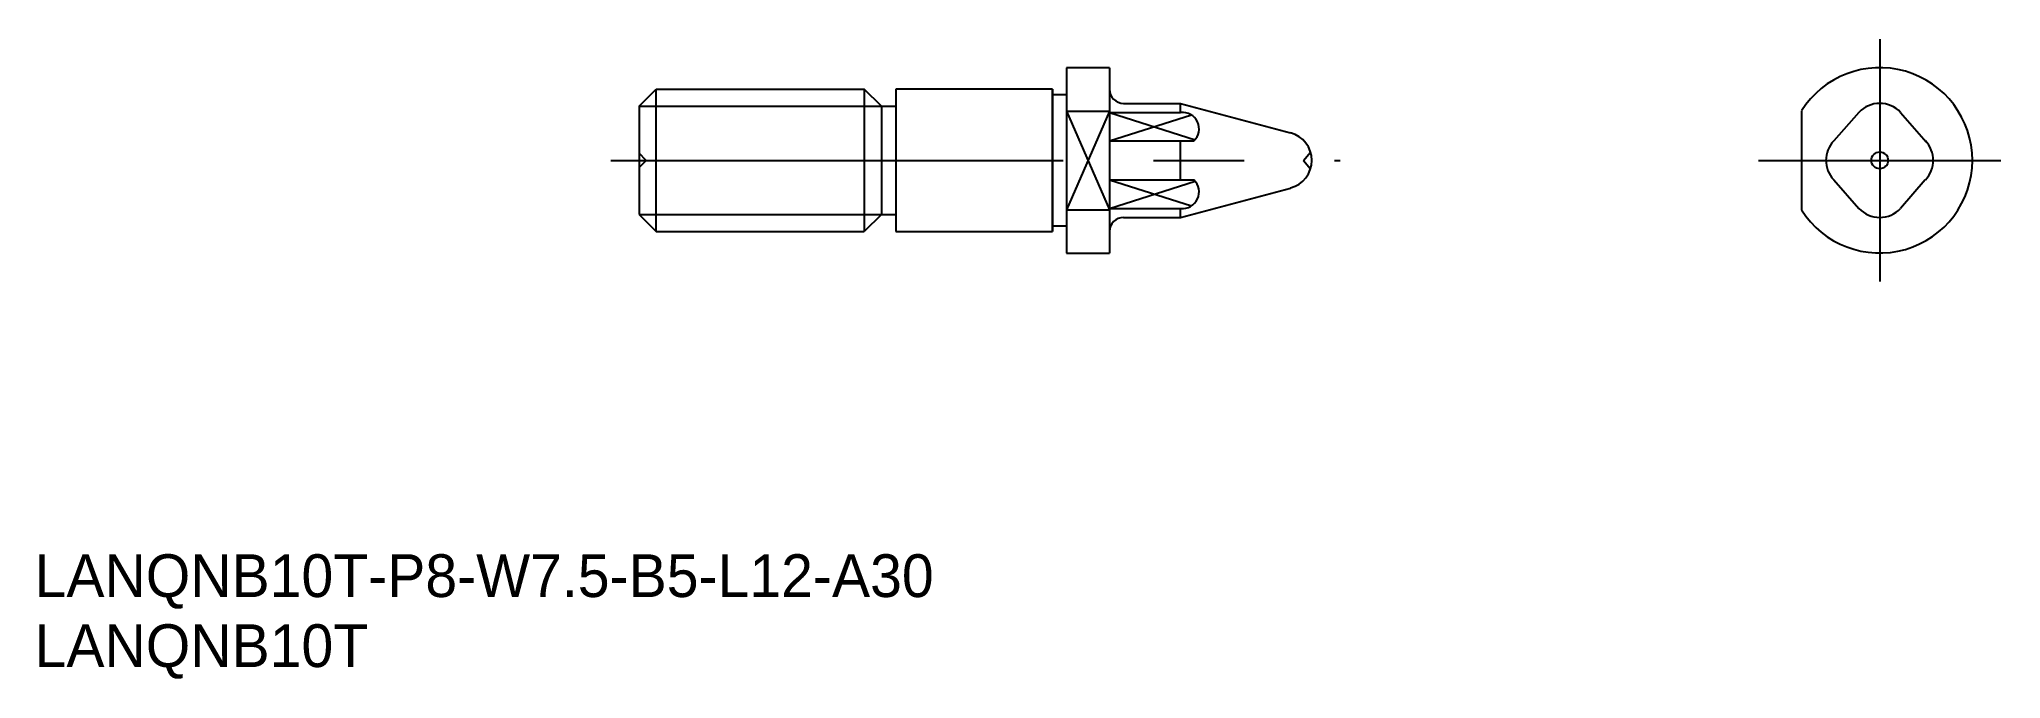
# Model space of a CAD drawing. Extents: x 38 to 175, y 105 to 150.
import ezdxf

# ---------------------------------------------------------------- set-up
doc = ezdxf.new("R2010")
doc.units = 0
doc.linetypes.add('CENTER', pattern=[50.8, 31.75, -6.35, 6.35, -6.35])
doc.linetypes.add('DASHED', pattern=[19.05, 12.7, -6.35])
doc.layers.get('0').update_dxf_attribs({"linetype": 'CONTINUOUS'})
doc.layers.add('CENTER', color=1, linetype='CENTER')

# ---------------------------------------------------------------- blocks, each defined once
blk = doc.blocks.new('*U2')
at = {"color": 7, "linetype": 'CONTINUOUS'}
blk.add_text('LANQNB10T', height=3, dxfattribs=at).set_placement((37.48, 105.65))
blk = doc.blocks.new('*U3')
at = {"color": 7, "linetype": 'CONTINUOUS'}
blk.add_text('LANQNB10T-P8-W7.5-B5-L12-A30', height=3, dxfattribs=at).set_placement((37.48, 110.56))

msp = doc.modelspace()

# ---------------------------------------------------------------- linework, layer by layer
at = {"color": 7, "linetype": 'CONTINUOUS'}
for p, q in [((112.91, 147.69), (109.91, 147.69)), ((109.91, 147.69), (109.91, 134.69)), ((112.91, 147.69), (112.91, 136.19)), ((79.91, 144.99), (81.11, 146.19)), ((81.11, 136.19), (81.11, 146.19)), ((81.11, 146.19), (95.71, 146.19)), ((95.71, 146.19), (95.71, 136.19)), ((96.91, 144.99), (95.71, 146.19)), ((108.91, 146.19), (97.91, 146.19)), ((97.91, 146.19), (97.91, 136.19)), ((108.91, 146.19), (108.91, 136.19)), ((108.91, 136.19), (108.91, 146.19)), ((79.91, 144.99), (79.91, 137.39)), ((96.91, 144.99), (97.91, 144.99)), ((96.91, 144.99), (96.91, 137.39)), ((109.91, 145.79), (108.91, 145.79)), ((109.91, 144.65), (112.91, 144.65)), ((112.91, 145.68), (112.91, 145.68)), ((113.91, 145.19), (117.91, 145.19)), ((117.91, 145.19), (125.63, 143.12)), ((161.47, 144.65), (161.47, 137.72)), ((165.51, 144.55), (163.74, 142.55)), ((168.42, 144.55), (170.22, 142.5)), ((117.91, 137.19), (125.63, 139.25)), ((163.74, 139.82), (165.51, 137.82)), ((170.17, 139.82), (168.42, 137.82)), ((109.91, 137.72), (112.91, 137.72)), ((79.91, 137.39), (81.11, 136.19)), ((96.91, 137.39), (95.71, 136.19)), ((96.91, 137.39), (97.91, 137.39)), ((109.91, 136.58), (108.91, 136.58)), ((112.91, 136.68), (112.91, 136.68)), ((113.91, 137.19), (117.91, 137.19)), ((81.11, 136.19), (95.71, 136.19)), ((97.91, 136.19), (108.91, 136.19)), ((112.91, 136.19), (112.91, 134.69)), ((109.91, 134.69), (112.91, 134.69))]:
    msp.add_line(p, q, dxfattribs=at)
at = {"color": 3, "linetype": 'CONTINUOUS'}
for p, q in [((79.91, 144.99), (96.91, 144.99)), ((109.91, 144.65), (112.91, 137.72)), ((112.91, 144.65), (109.91, 137.72)), ((112.91, 144.55), (117.91, 144.55)), ((112.91, 144.55), (118.92, 142.64)), ((117.91, 144.55), (117.91, 145.19)), ((112.91, 142.55), (118.66, 144.38)), ((112.91, 142.55), (118.83, 142.55)), ((117.91, 139.82), (117.91, 142.55)), ((112.91, 139.82), (118.66, 137.99)), ((112.91, 139.82), (118.83, 139.82)), ((112.91, 137.82), (118.92, 139.73)), ((112.91, 137.82), (117.91, 137.82)), ((117.91, 137.19), (117.91, 137.82)), ((79.91, 137.39), (96.91, 137.39))]:
    msp.add_line(p, q, dxfattribs=at)
at = {"color": 3, "linetype": 'DASHED'}
for p, q in [((80.41, 141.19), (79.91, 141.69)), ((80.41, 141.19), (79.91, 140.68)), ((126.52, 141.19), (127.02, 141.77)), ((126.52, 141.19), (127.02, 140.6))]:
    msp.add_line(p, q, dxfattribs=at)
at = {"color": 7, "linetype": 'CONTINUOUS'}
msp.add_circle((166.97, 141.19), 0.59, dxfattribs=at)
for centre, radius, start, end in [((166.97, 141.19), 6.5, 212.2042, 147.7958), ((113.91, 146.19), 1, 180, 270), ((166.97, 143.19), 2, 43.1524, 136.8476), ((125.11, 141.19), 2, 285, 75), ((165.2, 141.19), 2, 136.8476, 223.1524), ((168.72, 141.19), 2, 316.8476, 43.1524), ((166.97, 139.19), 2, 223.1524, 316.8476), ((113.91, 136.19), 1, 90, 180)]:
    msp.add_arc(centre, radius, start, end, dxfattribs=at)
at = {"color": 3, "linetype": 'CONTINUOUS'}
for centre, start, end in [((118.04, 143.4), 313.1555, 96.2565), ((118.04, 138.97), 263.7435, 46.8445)]:
    msp.add_arc(centre, 1.16, start, end, dxfattribs=at)
at = {"layer": 'CENTER', "color": 1, "linetype": 'CENTER'}
for p, q in [((166.97, 149.69), (166.97, 132.69)), ((77.91, 141.19), (129.11, 141.19)), ((158.47, 141.19), (175.47, 141.19))]:
    msp.add_line(p, q, dxfattribs=at)

# ---------------------------------------------------------------- block references
at = {"color": 7, "linetype": 'CONTINUOUS'}
for name in ['*U3', '*U2']:
    msp.add_blockref(name, (0, 0), dxfattribs=at)

doc.saveas('drawing.dxf')
